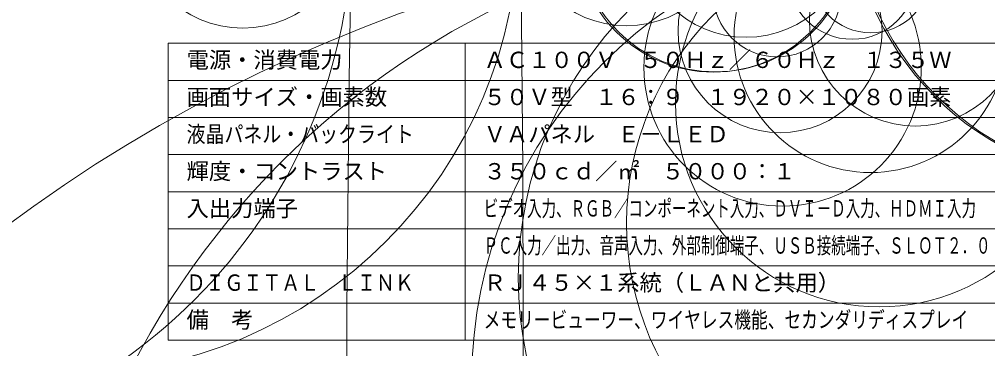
# Model space of a CAD drawing. Units: millimetres, scale not verified. Extents: x -469686 to 469643, y -939329 to 26483.
# Drawn here: x -82.5 to 47.9, y -57.6 to -13.3 of the extents above; entities that cross this region are included whole.
import ezdxf
from ezdxf.enums import TextEntityAlignment as Align

# ---------------------------------------------------------------- set-up
doc = ezdxf.new("R2010")
doc.units = ezdxf.units.MM
doc.header["$LTSCALE"] = 0.125
doc.layers.add('0-2_MOJI1', color=7, linetype='Continuous')
doc.layers.add('0-3_WAKU', color=1, linetype='Continuous', lineweight=18)
doc.layers.add('0-5_GAIKEI', color=1, linetype='Continuous', lineweight=18)
doc.styles.add('ＭＳ ゴシック', font='')
doc.styles.get('ＭＳ ゴシック').set_extended_font_data('MS Gothic')

msp = doc.modelspace()

# ---------------------------------------------------------------- linework, layer by layer
at = {"layer": '0-3_WAKU', "color": 4}
for p, q in [((-62.4976, -56.5069), (-62.4976, -16.5069)), ((-62.4976, -16.5069), (62.5024, -16.5069)), ((-22.4976, -56.5069), (-22.4976, -16.5069)), ((-62.4976, -56.5069), (62.5024, -56.5069))]:
    msp.add_line(p, q, dxfattribs=at)
at = {"layer": '0-3_WAKU'}
for p, q in [((62.5024, -21.5069), (-62.4976, -21.5069)), ((62.5024, -26.5069), (-62.4976, -26.5069)), ((62.5024, -31.5069), (-62.4976, -31.5069)), ((-62.4976, -36.5069), (62.5024, -36.5069)), ((-62.4976, -41.5069), (62.5024, -41.5069)), ((-62.4976, -46.5069), (62.5024, -46.5069)), ((-62.4976, -51.5069), (62.5024, -51.5069))]:
    msp.add_line(p, q, dxfattribs=at)
at = {"layer": '0-5_GAIKEI'}
for centre, radius in [((4757.2382, -83.2311), 4795.735), ((-3102.8916, -53.4411), 3088.2303), ((-110.5285, 0.4284), 72.8957), ((-76.3429, -0.0216), 61.0783), ((68.5862, 4.262), 39.4501), ((68.8725, 4.2917), 39.4501), ((10.9366, -1.8664), 18.5243), ((11.2229, -1.8367), 18.5243), ((-52.4414, 0.2374), 14.695), ((-0.7626, 0.2366), 14.3892), ((35.7768, -48.1143), 51.112), ((33.2748, -24.574), 27.4391), ((32.0814, -15.5693), 18.3557), ((-21.2061, -469664.2973), 469664.3768), ((-15.8342, -290.2294), 290.3089), ((38.1274, -13.3973), 14.2645), ((39.1223, -62.0347), 60.732), ((20.2499, -19.7721), 18.6771), ((19.9113, -14.8343), 13.7278), ((19.5061, -9.7348), 8.6124), ((38.6635, -40.728), 39.4204)]:
    msp.add_circle(centre, radius, dxfattribs=at)
at = {"layer": '0-5_GAIKEI', "color": 7}
for centre, radius in [((15.3242, -1.3846), 14.3246), ((40.4141, -208.8973), 209.0122), ((29.6252, -7.3664), 8.6137), ((32.1314, -7.0143), 8.0867), ((30.4009, -110.2581), 109.8661)]:
    msp.add_circle(centre, radius, dxfattribs=at)

# ---------------------------------------------------------------- texts
at = {"layer": '0-2_MOJI1', "style": 'ＭＳ ゴシック'}
for s, p in [('電源・消費電力', (-59.9976, -20.5069)), ('ＡＣ１００Ｖ\u3000５０Ｈｚ／６０Ｈｚ\u3000１３５Ｗ', (-19.9976, -20.5069)), ('画面サイズ・画素数', (-59.9976, -25.5069)), ('５０Ｖ型\u3000１６：９\u3000１９２０×１０８０画素', (-19.9976, -25.5069)), ('ＶＡパネル\u3000Ｅ－ＬＥＤ', (-19.9976, -30.5069)), ('輝度・コントラスト', (-59.9976, -35.5069)), ('３５０ｃｄ／㎡\u3000５０００：１', (-19.9976, -35.5069)), ('入出力端子', (-59.9976, -40.5069)), ('ＲＪ４５×１系統（ＬＡＮと共用）', (-19.9976, -50.5069)), ('備\u3000考', (-59.9976, -55.5069))]:
    msp.add_text(s, height=2.199, dxfattribs=at).set_placement(p, align=Align.BOTTOM_LEFT)
for s, width, p in [('液晶パネル・バックライト', 0.85, (-59.9976, -30.5069)), ('ビデオ入力、ＲＧＢ／コンポーネント入力、ＤＶＩ－Ｄ入力、ＨＤＭＩ入力', 0.65, (-19.9976, -40.5069)), ('ＰＣ入力／出力、音声入力、外部制御端子、ＵＳＢ接続端子、ＳＬＯＴ２．０', 0.65, (-19.9976, -45.5069)), ('ＤＩＧＩＴＡＬ\u3000ＬＩＮＫ', 0.85, (-59.9976, -50.5069)), ('メモリービューワー、ワイヤレス機能、セカンダリディスプレイ', 0.75, (-19.9976, -55.5069))]:
    msp.add_text(s, height=2.199, dxfattribs=dict(at, width=width)).set_placement(p, align=Align.BOTTOM_LEFT)

doc.saveas('drawing.dxf')
